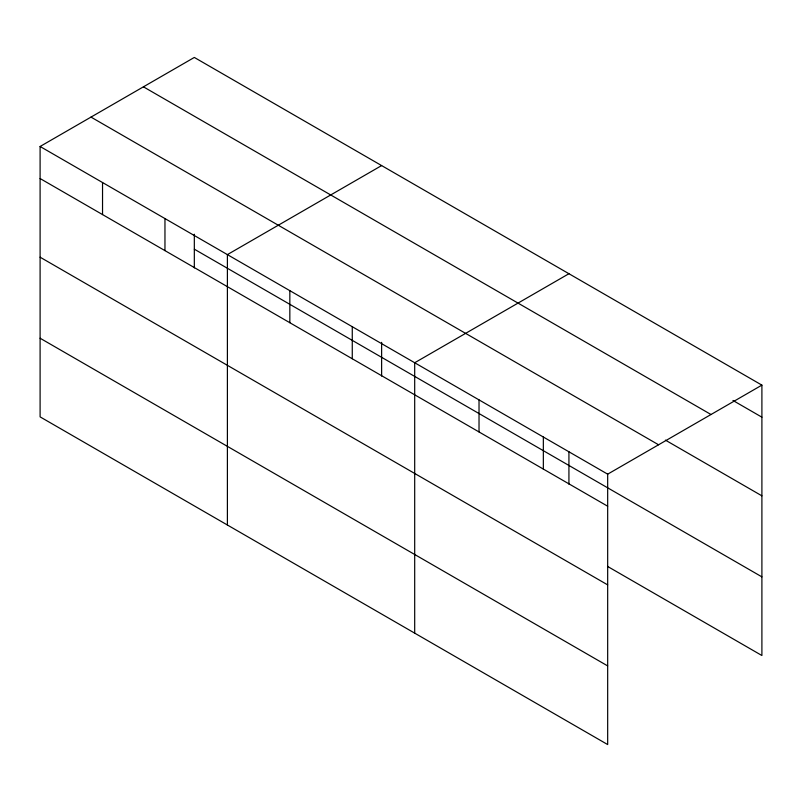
<?xml version="1.0" encoding="UTF-8"?>
<svg xmlns="http://www.w3.org/2000/svg" width="802" height="802" viewBox="0 0 802 802"><rect width="100%" height="100%" fill="white"/><g stroke="black" fill="none" stroke-linecap="round" stroke-linejoin="round"><path stroke-width="1.2" d="M607.515 566.392L761.9 655.515L761.9 385.13L194.325 57.443L40.1 146.485L40.1 416.87L607.675 744.557L607.675 474.162L40.1 146.485M381.622 165.573L227.397 254.615L227.397 525.009M568.929 273.713L414.694 362.755L414.694 633.149M607.675 474.162L761.9 385.13M732.958 400.469L761.9 417.18M143.428 86.827L711.003 414.514M665.409 440.128L761.9 495.837M90.997 117.102L658.572 444.779M194.325 249.181L761.9 576.869M40.1 178.535L607.675 506.222M40.1 257.191L607.675 584.879M40.1 338.223L607.675 665.911M568.929 451.737L568.929 484.177M543.345 437.03L543.345 469.09M479.025 399.887L479.025 431.947M381.622 342.354L381.622 376.048M352.268 326.705L352.268 358.765M289.833 290.665L289.833 322.715M194.325 234.224L194.325 267.908M164.961 218.575L164.961 250.625M102.536 182.525L102.536 214.585"/></g></svg>
